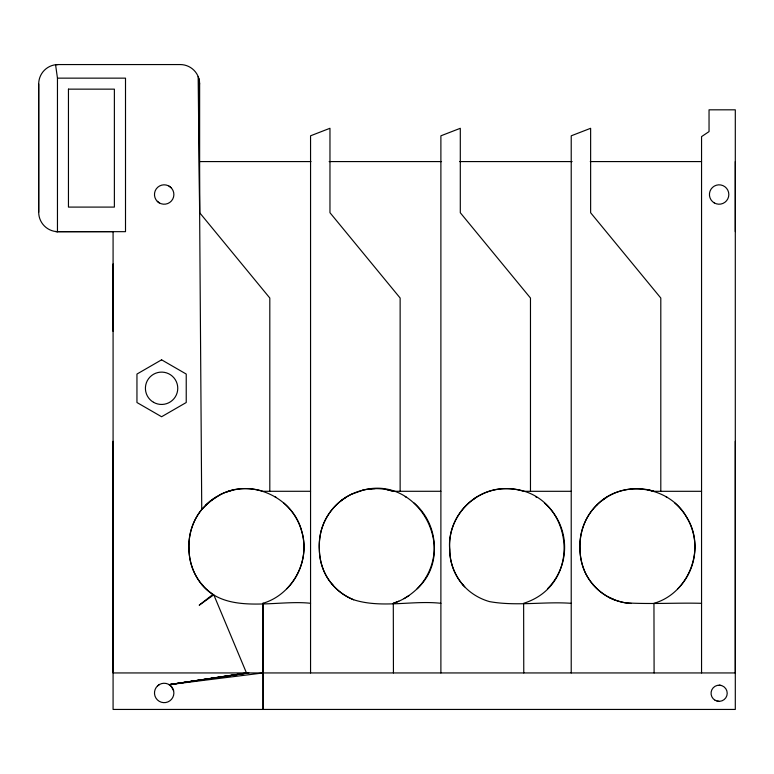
<?xml version="1.0" encoding="UTF-8"?>
<svg xmlns="http://www.w3.org/2000/svg" width="774" height="774" viewBox="0 0 774 774"><rect width="100%" height="100%" fill="white"/><g stroke="black" fill="none" stroke-linecap="round" stroke-linejoin="round"><path stroke-width="1.16" d="M701.554 672.945L701.554 136.621L709.042 131.599L709.042 109.821L735.3 109.821L735.3 672.945L113.081 672.945L113.081 231.6L58.108 231.678A19.408 19.408 0 0 1 38.7 212.27L38.7 83.969A19.408 19.408 0 0 1 58.108 64.561L180.236 64.561A19.408 19.408 0 0 1 199.634 83.969L199.634 212.705L201.743 509.515C186.321 528.265 184.754 556.748 196.925 577.549C220.3 617.7 273.967 599.134 310.558 603.294M113.081 441.344L113.081 709.439L735.3 709.439L735.3 441.344M113.081 331.388L113.081 263.944M220.948 494.334C251.831 478.235 293.075 497.595 301.647 531.003C310.877 560.444 292.562 594.596 262.966 603.294L263.112 709.439L263.199 603.294M735.3 231.6L735.3 161.582M321.026 531.361C316.924 549.327 319.652 569.838 332.046 584.099C337.735 591.094 345.349 596.377 353.67 599.763C381.688 608.674 412.136 600.14 440.89 603.294M321.026 531.361C325.109 515.368 336.448 501.533 351.28 494.334M201.743 509.515L210.528 500.875L220.958 494.334M596.889 504.977C579.146 522.024 575.343 550.324 585.144 572.402C590.156 583.016 598.641 591.868 609.012 597.354C614.237 600.014 619.829 601.862 625.615 602.849C650.857 604.339 676.263 602.646 701.554 603.314M417.176 588.733C458.837 550.111 418.26 475.043 362.871 490.184M523.766 672.945L523.63 603.314C587.127 583.364 572.005 487.765 505.412 488.655C473.814 488.413 446.608 518.309 449.733 549.734C449.781 565.388 456.979 580.771 468.967 590.843C474.994 595.825 482.038 599.511 489.565 601.621C516.384 606.429 544.132 601.369 571.222 603.314M654.098 672.945L653.953 603.314C688.87 593.445 706.198 548.524 686.983 517.787C669.936 485.927 622.006 478.622 596.88 504.977M205.894 504.958L215.559 497.324M393.434 672.945L393.298 603.294C402.325 600.469 410.375 595.245 417.176 588.733A58.756 58.756 0 0 0 414.129 503.003M157.461 685.957L159.502 684.458A9.704 9.704 0 0 1 173.879 693.156A9.704 9.704 0 0 1 159.154 701.254A9.704 9.704 0 0 1 159.502 684.458M340.85 500.875L345.891 497.324M601.514 500.894L606.545 497.343M472.546 499.927L476.223 497.343M404.038 598.66L409.011 595.574M351.28 494.334L362.88 490.194M393.298 603.294L398.784 601.243M226.637 491.945L232.548 490.194M247.467 672.945L169.206 684.661L171.18 686.238L173.599 690.64M247.951 672.945L169.206 684.661L262.966 672.964M248.899 672.945L169.206 684.661L246.48 672.945L213.788 594.819L199.199 605.191L212.985 594.345A53.977 53.977 0 0 1 189.079 549.704A56.85 56.85 0 0 1 262.986 491.297L310.558 491.287M368.937 489.081L375.09 488.636M387.348 489.758L393.318 491.297L440.89 491.287M648.012 489.778L653.982 491.316L701.554 491.306M58.108 64.561L55.573 64.726L57.46 78.145L57.46 231.668L125.504 231.668L125.504 78.145L57.46 78.145M199.634 161.582L311.003 161.582M329.134 161.582L441.557 161.582M459.688 161.582L572.112 161.582M590.243 161.582L701.554 161.582M571.222 491.306L523.65 491.316A56.85 56.85 0 0 0 449.742 549.734A53.977 53.977 0 0 0 464.7 586.837M57.46 231.629L55.573 231.503L57.46 231.668M719.133 685.184L721.223 685.454M717.034 701.08L719.133 701.35M609.012 597.354L614.333 599.782M665.921 496.685L667.053 497.324M535.589 496.685L536.721 497.324M405.257 496.666L406.398 497.305M274.925 496.666L276.066 497.305M169.032 186.118L171.035 187.656M157.315 201.375A9.704 9.704 0 0 0 173.55 197.031A9.704 9.704 0 0 0 161.669 185.141A9.704 9.704 0 0 0 157.315 201.375L159.328 202.914M592.729 584.157L593.881 585.492M462.397 584.157L463.549 585.492M332.065 584.138L333.217 585.473M201.743 584.138L202.894 585.473M199.634 83.969L198.163 76.539L199.634 212.705L269.807 298.019L269.807 491.287M198.976 78.948L199.634 212.705M262.966 603.294L263.112 672.945M660.803 491.306L660.803 298.038L590.63 212.734L590.63 128.3L571.222 135.818L571.222 672.945M530.471 491.306L530.471 298.038L460.298 212.734L460.298 128.3L440.89 135.818L440.89 672.945M400.139 491.287L400.139 298.019L329.966 212.705L329.966 128.281L310.558 135.798L310.558 672.945M38.7 83.969L38.7 212.27M544.461 503.023A58.756 58.756 0 0 1 547.508 588.753M653.982 491.326A56.85 56.85 0 0 0 580.065 549.734A53.977 53.977 0 0 0 631.439 603.449M393.318 491.297A56.85 56.85 0 0 0 319.41 549.704A53.977 53.977 0 0 0 353.67 599.763M283.797 503.003A58.756 58.756 0 0 1 286.844 588.733M674.793 503.023A58.756 58.756 0 0 1 677.831 588.753M68.451 89.145L68.451 207.093L114.378 207.093L114.378 89.145L68.451 89.145M161.592 359.823L136.95 374.055L136.95 402.519L161.592 416.741L186.234 402.519L186.234 374.055L161.592 359.823M153.504 402.287A16.167 16.167 0 0 0 177.759 388.287A16.167 16.167 0 0 0 153.504 374.277A16.167 16.167 0 0 0 153.504 402.287M714.276 202.914A9.704 9.704 0 0 0 728.827 194.516A9.704 9.704 0 0 0 714.276 186.118A9.704 9.704 0 0 0 714.276 202.914M715.089 700.267A8.088 8.088 0 0 0 727.212 693.262A8.088 8.088 0 0 0 715.089 686.267A8.088 8.088 0 0 0 715.089 700.267"/></g></svg>
